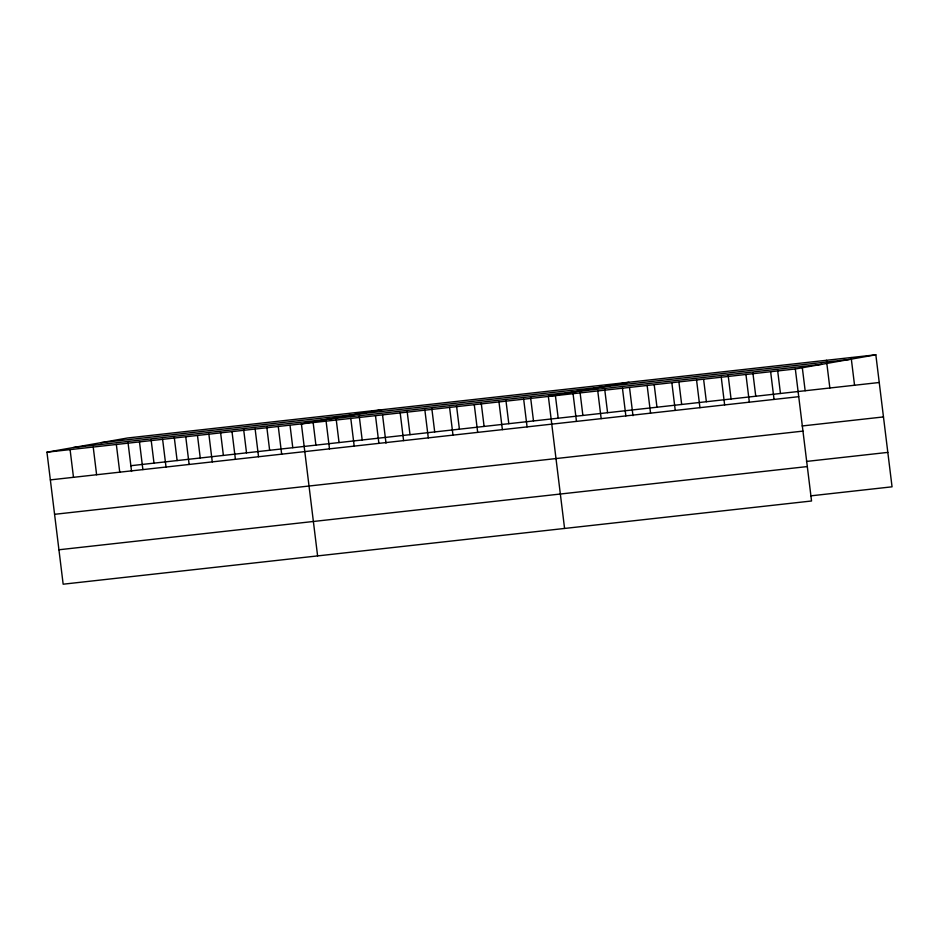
<?xml version="1.0" encoding="UTF-8"?>
<svg xmlns="http://www.w3.org/2000/svg" width="939" height="939" viewBox="0 0 939 939"><rect width="100%" height="100%" fill="white"/><g stroke="black" fill="none" stroke-linecap="round" stroke-linejoin="round"><path stroke-width="1.41" d="M875.841 354.801L795.333 368.98L811.542 500.992L63.159 584.199L46.95 452.187L127.458 438.008L875.841 354.801L892.05 486.813L810.697 495.862M381.903 409.721L301.396 423.9L317.605 555.911M628.872 382.255L548.364 396.434L564.574 528.446M100.896 442.692L849.279 359.484M73.524 447.504L821.895 364.297M46.95 452.187L795.333 368.98M130.861 465.709L879.244 382.502M50.354 479.888L798.737 396.681M802.117 425.966L883.47 416.928M54.579 514.314L802.962 431.107M806.472 461.436L887.825 452.387M58.934 549.773L807.317 466.566M851.145 357.548L854.549 385.248M826.449 360.294L829.853 387.995M802.258 367.196L805.157 390.741M777.562 369.943L780.462 393.488M770.637 371.727L774.041 399.427M752.867 372.689L755.754 396.235M745.942 374.473L749.345 402.174M728.171 375.436L731.058 398.981M721.246 377.22L724.638 404.92M703.64 379.567L706.363 401.728M696.55 379.966L699.942 407.667M678.944 382.314L681.667 404.474M671.855 382.701L675.247 410.413M654.248 385.06L656.971 407.221M647.147 385.448L650.551 413.148M629.553 387.795L632.98 415.695M622.451 388.194L625.855 415.895M604.693 389.157L607.58 412.702M597.756 390.941L601.16 418.641M579.997 391.903L582.884 415.449M573.06 393.687L576.464 421.388M555.289 394.65L558.189 418.195M530.594 397.397L533.493 420.942M523.669 399.181L527.072 426.881M505.898 400.143L508.797 423.689M498.973 401.927L502.377 429.628M481.202 402.89L484.101 426.435M474.277 404.674L477.681 432.374M456.507 405.636L459.406 429.182M449.581 407.42L452.985 435.121M431.811 408.383L434.698 431.928M424.886 410.167L428.29 437.867M407.115 411.129L410.003 434.675M400.19 412.914L403.582 440.614M382.584 415.261L386.011 443.161M375.494 415.66L378.887 443.361M359.285 416.447L362.184 439.992M350.799 418.407L354.191 446.107M336.15 419.017L339.049 442.562M326.091 421.153L329.495 448.854M313.027 421.588L315.915 445.133M290.057 425.543L292.78 447.703M278.273 426.47L281.665 454.171M266.758 426.729L269.646 450.286M255.138 429.041L258.542 456.741M243.624 429.311L246.523 452.856M232.003 431.611L235.407 459.312M220.501 431.881L223.388 455.427M208.869 434.182L212.273 461.882M197.53 435.837L200.253 457.997M185.746 436.752L189.138 464.453M174.231 437.022L177.119 460.568M162.611 439.323L166.015 467.023M151.097 439.593L153.996 463.138M139.477 441.893L142.881 469.594M127.974 442.163L131.566 471.448M116.342 444.464L119.746 472.176M93.219 447.046L96.611 474.747M70.085 449.617L73.488 477.317"/></g></svg>
